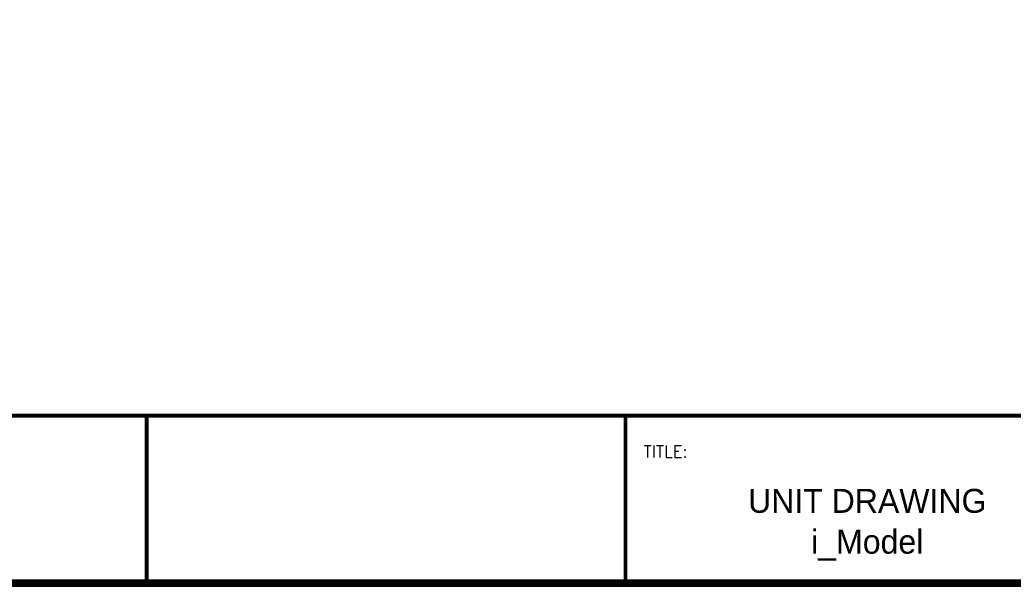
# Model space of a CAD drawing. Extents: x -1 to 275, y -26 to 150.
# Drawn here: x 64.4 to 147.4, y -18.6 to 28.8 of the extents above; entities that cross this region are included whole.
import ezdxf
from ezdxf.enums import TextEntityAlignment as Align

# ---------------------------------------------------------------- set-up
doc = ezdxf.new("R2010")
doc.units = 0
doc.header["$MEASUREMENT"] = 0
doc.layers.get('0').update_dxf_attribs({"linetype": 'CONTINUOUS'})
doc.styles.add('SIMPLEX', font='SIMPLEX')

msp = doc.modelspace()

# ---------------------------------------------------------------- linework, layer by layer
for p, q in [((75.00775, -18.24898), (75.00775, -4.24912)), ((115.00735, -18.24898), (115.00735, -4.24912))]:
    msp.add_line(p, q)
for points, const_width in [([(11.00839, -18.24898), (267.00583, -18.24898), (267.00583, 141.74942), (11.00839, 141.74942), (11.00839, -18.24898)], 0.63999), ([(75.38609, -4.24912), (11.00839, -4.24912)], 0.32), ([(267.00583, -4.24912), (75.00775, -4.24912), (75.00775, -18.24898)], 0.32), ([(115.00735, -4.24912), (115.00735, -18.24898)], 0.32)]:
    msp.add_lwpolyline(points, dxfattribs=dict(const_width=const_width))

# ---------------------------------------------------------------- texts
at = {"style": 'SIMPLEX'}
msp.add_text('TITLE:', height=0.99999, dxfattribs=at).set_placement((116.50733, -7.74909))
for s, p in [('UNIT DRAWING', (135.19615, -12.36641)), ('i_Model', (135.19615, -15.77508))]:
    msp.add_text(s, height=1.99998).set_placement(p, align=Align.CENTER)

doc.saveas('drawing.dxf')
